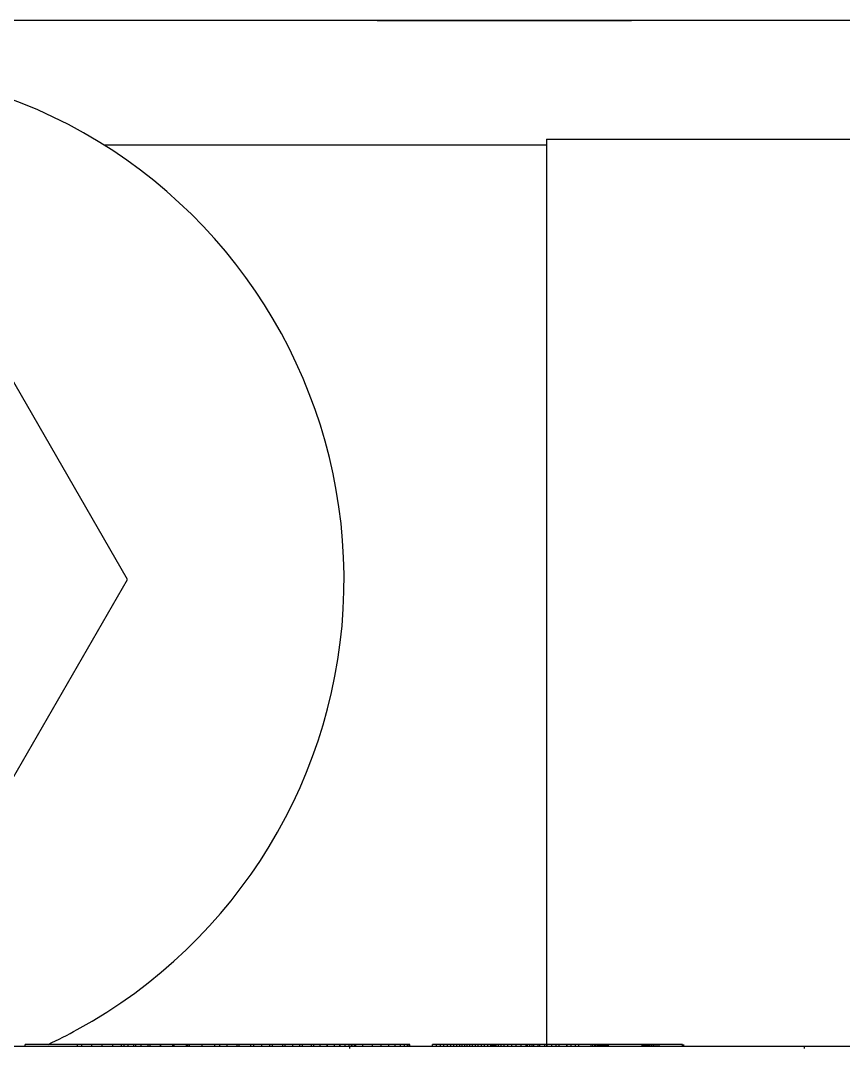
# Model space of a CAD drawing. Header units: millimetres. Extents: x -210 to 210, y -148 to 148.
# Drawn here: x -161.51 to -157.5, y -2.87 to 2.14 of the extents above; entities that cross this region are included whole.
import ezdxf

# ---------------------------------------------------------------- set-up
doc = ezdxf.new("R2010")
doc.units = ezdxf.units.MM
doc.layers.get('0').update_dxf_attribs({"lineweight": 18})

msp = doc.modelspace()

# ---------------------------------------------------------------- linework, layer by layer
at = {"color": 7, "lineweight": 30}
for p, q in [((-134.0716, 2.1437), (-167.5717, 2.1437)), ((-136.0716, -2.8563), (-165.5716, -2.8563))]:
    msp.add_line(p, q, dxfattribs=at)
at = {"color": 7, "lineweight": 30, "ltscale": 0.031013}
msp.add_line((-159.7709, 2.1437), (-158.5304, 2.1437), dxfattribs=at)
at = {"color": 7, "lineweight": 30, "ltscale": 0.110533}
msp.add_line((-158.9452, 1.565), (-158.9452, -2.8563), dxfattribs=at)
at = {"color": 7, "lineweight": 30, "ltscale": 0.07809}
msp.add_line((-158.9452, 1.565), (-155.8216, 1.565), dxfattribs=at)
at = {"color": 7, "lineweight": 30, "ltscale": 0.036477}
msp.add_line((-161.1043, 1.5372), (-159.6452, 1.5372), dxfattribs=at)
at = {"color": 7, "lineweight": 30, "ltscale": 0.0175}
msp.add_line((-159.6452, 1.5372), (-158.9452, 1.5372), dxfattribs=at)
at = {"color": 7, "lineweight": 30, "ltscale": 0.036084}
for p, q in [((-160.9895, -0.5805), (-161.7112, 0.6695)), ((-161.7112, -1.8305), (-160.9895, -0.5805))]:
    msp.add_line(p, q, dxfattribs=at)
at = {"color": 7, "lineweight": 30, "ltscale": 0.000249863}
for p, q in [((-161.489, -2.8563), (-161.489, -2.8463)), ((-161.233, -2.8563), (-161.233, -2.8463)), ((-161.2118, -2.8563), (-161.2118, -2.8463)), ((-161.1637, -2.8563), (-161.1637, -2.8463)), ((-161.1132, -2.8563), (-161.1132, -2.8463)), ((-161.0604, -2.8563), (-161.0604, -2.8463)), ((-161.0178, -2.8563), (-161.0178, -2.8463)), ((-161.0059, -2.8563), (-161.0059, -2.8463)), ((-161.0053, -2.8563), (-161.0053, -2.8463)), ((-160.9862, -2.8563), (-160.9862, -2.8463)), ((-160.9584, -2.8563), (-160.9584, -2.8463)), ((-160.9479, -2.8563), (-160.9479, -2.8463)), ((-160.9228, -2.8563), (-160.9228, -2.8463)), ((-160.8881, -2.8563), (-160.8881, -2.8463)), ((-160.8793, -2.8563), (-160.8793, -2.8463)), ((-160.8278, -2.8563), (-160.8278, -2.8463)), ((-160.826, -2.8563), (-160.826, -2.8463)), ((-160.7684, -2.8563), (-160.7684, -2.8463)), ((-160.7616, -2.8563), (-160.7616, -2.8463)), ((-160.7011, -2.8563), (-160.7011, -2.8463)), ((-160.6949, -2.8563), (-160.6949, -2.8463)), ((-160.6866, -2.8563), (-160.6866, -2.8463)), ((-160.6258, -2.8563), (-160.6258, -2.8463)), ((-160.6258, -2.8563), (-160.6258, -2.8463)), ((-160.5635, -2.8563), (-160.5635, -2.8463)), ((-160.5383, -2.8563), (-160.5383, -2.8463)), ((-160.5031, -2.8563), (-160.5031, -2.8463)), ((-160.4539, -2.8563), (-160.4539, -2.8463)), ((-160.4447, -2.8563), (-160.4447, -2.8463)), ((-160.3883, -2.8563), (-160.3883, -2.8463)), ((-160.3728, -2.8563), (-160.3728, -2.8463)), ((-160.3338, -2.8563), (-160.3338, -2.8463)), ((-160.295, -2.8563), (-160.295, -2.8463)), ((-160.2814, -2.8563), (-160.2814, -2.8463)), ((-160.2309, -2.8563), (-160.2309, -2.8463)), ((-160.2204, -2.8563), (-160.2204, -2.8463)), ((-160.1824, -2.8563), (-160.1824, -2.8463)), ((-160.149, -2.8563), (-160.149, -2.8463)), ((-160.1359, -2.8563), (-160.1359, -2.8463)), ((-160.0914, -2.8563), (-160.0914, -2.8463)), ((-160.0809, -2.8563), (-160.0809, -2.8463)), ((-160.05, -2.8563), (-160.05, -2.8463)), ((-160.016, -2.8563), (-160.016, -2.8463)), ((-160.013, -2.8563), (-160.013, -2.8463)), ((-159.9803, -2.8563), (-159.9803, -2.8463)), ((-159.9544, -2.8563), (-159.9544, -2.8463)), ((-159.952, -2.8563), (-159.952, -2.8463)), ((-159.928, -2.8563), (-159.928, -2.8463)), ((-159.9084, -2.8563), (-159.9084, -2.8463)), ((-159.896, -2.8563), (-159.896, -2.8463)), ((-159.8932, -2.8563), (-159.8932, -2.8463)), ((-159.8823, -2.8563), (-159.8823, -2.8463)), ((-159.8758, -2.8563), (-159.8758, -2.8463)), ((-159.8421, -2.8563), (-159.8421, -2.8463)), ((-159.7939, -2.8563), (-159.7939, -2.8463)), ((-159.7513, -2.8563), (-159.7513, -2.8463)), ((-159.7144, -2.8563), (-159.7144, -2.8463)), ((-159.6832, -2.8563), (-159.6832, -2.8463)), ((-159.6577, -2.8563), (-159.6577, -2.8463)), ((-159.6378, -2.8563), (-159.6378, -2.8463)), ((-159.6236, -2.8563), (-159.6236, -2.8463)), ((-159.6151, -2.8563), (-159.6151, -2.8463)), ((-159.6123, -2.8563), (-159.6123, -2.8463)), ((-159.5013, -2.8563), (-159.5013, -2.8463)), ((-159.482, -2.8563), (-159.482, -2.8463)), ((-159.4634, -2.8563), (-159.4634, -2.8463)), ((-159.4457, -2.8563), (-159.4457, -2.8463)), ((-159.4288, -2.8563), (-159.4288, -2.8463)), ((-159.4126, -2.8563), (-159.4126, -2.8463)), ((-159.3973, -2.8563), (-159.3973, -2.8463)), ((-159.3828, -2.8563), (-159.3828, -2.8463)), ((-159.3691, -2.8563), (-159.3691, -2.8463)), ((-159.3562, -2.8563), (-159.3562, -2.8463)), ((-159.3442, -2.8563), (-159.3442, -2.8463)), ((-159.3322, -2.8563), (-159.3322, -2.8463)), ((-159.3197, -2.8563), (-159.3197, -2.8463)), ((-159.3064, -2.8563), (-159.3064, -2.8463)), ((-159.2926, -2.8563), (-159.2926, -2.8463)), ((-159.2782, -2.8563), (-159.2782, -2.8463)), ((-159.2632, -2.8563), (-159.2632, -2.8463)), ((-159.2475, -2.8563), (-159.2475, -2.8463)), ((-159.2313, -2.8563), (-159.2313, -2.8463)), ((-159.2167, -2.8563), (-159.2167, -2.8463)), ((-159.2157, -2.8563), (-159.2157, -2.8463)), ((-159.2144, -2.8563), (-159.2144, -2.8463)), ((-159.2126, -2.8563), (-159.2126, -2.8463)), ((-159.2076, -2.8563), (-159.2076, -2.8463)), ((-159.2004, -2.8563), (-159.2004, -2.8463)), ((-159.1969, -2.8563), (-159.1969, -2.8463)), ((-159.1913, -2.8563), (-159.1913, -2.8463)), ((-159.1801, -2.8563), (-159.1801, -2.8463)), ((-159.1668, -2.8563), (-159.1668, -2.8463)), ((-159.1516, -2.8563), (-159.1516, -2.8463)), ((-159.1343, -2.8563), (-159.1343, -2.8463)), ((-159.1149, -2.8563), (-159.1149, -2.8463)), ((-159.0935, -2.8563), (-159.0935, -2.8463)), ((-159.0699, -2.8563), (-159.0699, -2.8463)), ((-159.0441, -2.8563), (-159.0441, -2.8463)), ((-159.0388, -2.8563), (-159.0388, -2.8463)), ((-159.0268, -2.8563), (-159.0268, -2.8463)), ((-159.0162, -2.8563), (-159.0162, -2.8463)), ((-159.0068, -2.8563), (-159.0068, -2.8463)), ((-158.9862, -2.8563), (-158.9862, -2.8463)), ((-158.9789, -2.8563), (-158.9789, -2.8463)), ((-158.954, -2.8563), (-158.954, -2.8463)), ((-158.943, -2.8563), (-158.943, -2.8463)), ((-158.9196, -2.8563), (-158.9196, -2.8463)), ((-158.8991, -2.8563), (-158.8991, -2.8463)), ((-158.8831, -2.8563), (-158.8831, -2.8463)), ((-158.8472, -2.8563), (-158.8472, -2.8463)), ((-158.8444, -2.8563), (-158.8444, -2.8463)), ((-158.8254, -2.8563), (-158.8254, -2.8463)), ((-158.8036, -2.8563), (-158.8036, -2.8463)), ((-158.7873, -2.8563), (-158.7873, -2.8463)), ((-158.7285, -2.8563), (-158.7285, -2.8463)), ((-158.7194, -2.8563), (-158.7194, -2.8463)), ((-158.7193, -2.8563), (-158.7193, -2.8463)), ((-158.7107, -2.8563), (-158.7107, -2.8463)), ((-158.7027, -2.8563), (-158.7027, -2.8463)), ((-158.6952, -2.8563), (-158.6952, -2.8463)), ((-158.6882, -2.8563), (-158.6882, -2.8463)), ((-158.6819, -2.8563), (-158.6819, -2.8463)), ((-158.6762, -2.8563), (-158.6762, -2.8463)), ((-158.671, -2.8563), (-158.671, -2.8463)), ((-158.6664, -2.8563), (-158.6664, -2.8463)), ((-158.6623, -2.8563), (-158.6623, -2.8463)), ((-158.6587, -2.8563), (-158.6587, -2.8463)), ((-158.6556, -2.8563), (-158.6556, -2.8463)), ((-158.6527, -2.8563), (-158.6527, -2.8463)), ((-158.6503, -2.8563), (-158.6503, -2.8463)), ((-158.6482, -2.8563), (-158.6482, -2.8463)), ((-158.6465, -2.8563), (-158.6465, -2.8463)), ((-158.6452, -2.8563), (-158.6452, -2.8463)), ((-158.6443, -2.8563), (-158.6443, -2.8463)), ((-158.6437, -2.8563), (-158.6437, -2.8463)), ((-158.4793, -2.8563), (-158.4793, -2.8463)), ((-158.4787, -2.8563), (-158.4787, -2.8463)), ((-158.4778, -2.8563), (-158.4778, -2.8463)), ((-158.4765, -2.8563), (-158.4765, -2.8463)), ((-158.4748, -2.8563), (-158.4748, -2.8463)), ((-158.4727, -2.8563), (-158.4727, -2.8463)), ((-158.4703, -2.8563), (-158.4703, -2.8463)), ((-158.4675, -2.8563), (-158.4675, -2.8463)), ((-158.4643, -2.8563), (-158.4643, -2.8463)), ((-158.4607, -2.8563), (-158.4607, -2.8463)), ((-158.4566, -2.8563), (-158.4566, -2.8463)), ((-158.4517, -2.8563), (-158.4517, -2.8463)), ((-158.446, -2.8563), (-158.446, -2.8463)), ((-158.4395, -2.8563), (-158.4395, -2.8463)), ((-158.4323, -2.8563), (-158.4323, -2.8463)), ((-158.4243, -2.8563), (-158.4243, -2.8463)), ((-158.4155, -2.8563), (-158.4155, -2.8463)), ((-158.406, -2.8563), (-158.406, -2.8463)), ((-158.3967, -2.8563), (-158.3967, -2.8463)), ((-158.3957, -2.8563), (-158.3957, -2.8463)), ((-158.2818, -2.8563), (-158.2818, -2.8463)), ((-158.2759, -2.8563), (-158.2759, -2.8463))]:
    msp.add_line(p, q, dxfattribs=at)
at = {"color": 7, "lineweight": 30, "ltscale": 0.001043}
msp.add_line((-161.4472, -2.8463), (-161.489, -2.8463), dxfattribs=at)
at = {"color": 7, "lineweight": 30, "ltscale": 0.001071}
msp.add_line((-161.4044, -2.8463), (-161.4472, -2.8463), dxfattribs=at)
at = {"color": 7, "lineweight": 30, "ltscale": 0.001099}
msp.add_line((-161.3605, -2.8463), (-161.4044, -2.8463), dxfattribs=at)
at = {"color": 7, "lineweight": 30, "ltscale": 0.001126}
msp.add_line((-161.3154, -2.8463), (-161.3605, -2.8463), dxfattribs=at)
at = {"color": 7, "lineweight": 30, "ltscale": 0.001154}
msp.add_line((-161.2692, -2.8463), (-161.3154, -2.8463), dxfattribs=at)
at = {"color": 7, "lineweight": 30, "ltscale": 0.000907135}
msp.add_line((-161.233, -2.8463), (-161.2692, -2.8463), dxfattribs=at)
at = {"color": 7, "lineweight": 30, "ltscale": 0.000527954}
msp.add_line((-161.2118, -2.8463), (-161.233, -2.8463), dxfattribs=at)
at = {"color": 7, "lineweight": 30, "ltscale": 0.001204}
msp.add_line((-161.1637, -2.8463), (-161.2118, -2.8463), dxfattribs=at)
at = {"color": 7, "lineweight": 30, "ltscale": 0.001262}
msp.add_line((-161.1132, -2.8463), (-161.1637, -2.8463), dxfattribs=at)
at = {"color": 7, "lineweight": 30, "ltscale": 0.00132}
msp.add_line((-161.0604, -2.8463), (-161.1132, -2.8463), dxfattribs=at)
at = {"color": 7, "lineweight": 30, "ltscale": 0.001377}
msp.add_line((-161.0053, -2.8463), (-161.0604, -2.8463), dxfattribs=at)
at = {"color": 7, "lineweight": 30, "ltscale": 0.001437}
msp.add_line((-160.9479, -2.8463), (-161.0053, -2.8463), dxfattribs=at)
at = {"color": 7, "lineweight": 30, "ltscale": 0.001494}
msp.add_line((-160.8881, -2.8463), (-160.9479, -2.8463), dxfattribs=at)
at = {"color": 7, "lineweight": 30, "ltscale": 0.001552}
msp.add_line((-160.826, -2.8463), (-160.8881, -2.8463), dxfattribs=at)
at = {"color": 7, "lineweight": 30, "ltscale": 0.00161}
msp.add_line((-160.7616, -2.8463), (-160.826, -2.8463), dxfattribs=at)
at = {"color": 7, "lineweight": 30, "ltscale": 0.001669}
msp.add_line((-160.6949, -2.8463), (-160.7616, -2.8463), dxfattribs=at)
at = {"color": 7, "lineweight": 30, "ltscale": 0.001727}
msp.add_line((-160.6258, -2.8463), (-160.6949, -2.8463), dxfattribs=at)
at = {"color": 7, "lineweight": 30, "ltscale": 0.00219}
msp.add_line((-160.5383, -2.8463), (-160.6258, -2.8463), dxfattribs=at)
at = {"color": 7, "lineweight": 30, "ltscale": 0.002109}
msp.add_line((-160.4539, -2.8463), (-160.5383, -2.8463), dxfattribs=at)
at = {"color": 7, "lineweight": 30, "ltscale": 0.002027}
msp.add_line((-160.3728, -2.8463), (-160.4539, -2.8463), dxfattribs=at)
at = {"color": 7, "lineweight": 30, "ltscale": 0.001946}
msp.add_line((-160.295, -2.8463), (-160.3728, -2.8463), dxfattribs=at)
at = {"color": 7, "lineweight": 30, "ltscale": 0.001865}
msp.add_line((-160.2204, -2.8463), (-160.295, -2.8463), dxfattribs=at)
at = {"color": 7, "lineweight": 30, "ltscale": 0.001784}
msp.add_line((-160.149, -2.8463), (-160.2204, -2.8463), dxfattribs=at)
at = {"color": 7, "lineweight": 30, "ltscale": 0.001703}
msp.add_line((-160.0809, -2.8463), (-160.149, -2.8463), dxfattribs=at)
at = {"color": 7, "lineweight": 30, "ltscale": 0.001622}
msp.add_line((-160.016, -2.8463), (-160.0809, -2.8463), dxfattribs=at)
at = {"color": 7, "lineweight": 30, "ltscale": 0.00154}
msp.add_line((-159.9544, -2.8463), (-160.016, -2.8463), dxfattribs=at)
at = {"color": 7, "lineweight": 30, "ltscale": 0.001459}
msp.add_line((-159.896, -2.8463), (-159.9544, -2.8463), dxfattribs=at)
at = {"color": 7, "lineweight": 30, "ltscale": 0.001348}
msp.add_line((-159.8421, -2.8463), (-159.896, -2.8463), dxfattribs=at)
at = {"color": 7, "lineweight": 30, "ltscale": 0.001206}
msp.add_line((-159.7939, -2.8463), (-159.8421, -2.8463), dxfattribs=at)
at = {"color": 7, "lineweight": 30, "ltscale": 0.001064}
msp.add_line((-159.7513, -2.8463), (-159.7939, -2.8463), dxfattribs=at)
at = {"color": 7, "lineweight": 30, "ltscale": 0.000922394}
msp.add_line((-159.7144, -2.8463), (-159.7513, -2.8463), dxfattribs=at)
at = {"color": 7, "lineweight": 30, "ltscale": 0.000780487}
msp.add_line((-159.6832, -2.8463), (-159.7144, -2.8463), dxfattribs=at)
at = {"color": 7, "lineweight": 30, "ltscale": 0.00063858}
msp.add_line((-159.6577, -2.8463), (-159.6832, -2.8463), dxfattribs=at)
at = {"color": 7, "lineweight": 30, "ltscale": 0.000496674}
msp.add_line((-159.6378, -2.8463), (-159.6577, -2.8463), dxfattribs=at)
at = {"color": 7, "lineweight": 30, "ltscale": 0.000354004}
msp.add_line((-159.6236, -2.8463), (-159.6378, -2.8463), dxfattribs=at)
at = {"color": 7, "lineweight": 30, "ltscale": 0.00021286}
msp.add_line((-159.6151, -2.8463), (-159.6236, -2.8463), dxfattribs=at)
at = {"color": 7, "lineweight": 30, "ltscale": 7.09534e-05}
msp.add_line((-159.6123, -2.8463), (-159.6151, -2.8463), dxfattribs=at)
at = {"color": 7, "lineweight": 30, "ltscale": 0.000483704}
for p, q in [((-159.482, -2.8463), (-159.5013, -2.8463)), ((-159.1149, -2.8463), (-159.1343, -2.8463)), ((-159.482, -2.8563), (-159.5013, -2.8563))]:
    msp.add_line(p, q, dxfattribs=at)
at = {"color": 7, "lineweight": 30, "ltscale": 0.000463867}
for p, q in [((-159.4634, -2.8463), (-159.482, -2.8463)), ((-159.4634, -2.8563), (-159.482, -2.8563))]:
    msp.add_line(p, q, dxfattribs=at)
at = {"color": 7, "lineweight": 30, "ltscale": 0.000444031}
for p, q in [((-159.4457, -2.8463), (-159.4634, -2.8463)), ((-159.4457, -2.8563), (-159.4634, -2.8563))]:
    msp.add_line(p, q, dxfattribs=at)
at = {"color": 7, "lineweight": 30, "ltscale": 0.000422668}
for p, q in [((-159.4288, -2.8463), (-159.4457, -2.8463)), ((-159.4288, -2.8563), (-159.4457, -2.8563))]:
    msp.add_line(p, q, dxfattribs=at)
at = {"color": 7, "lineweight": 30, "ltscale": 0.000403595}
for p, q in [((-159.4126, -2.8463), (-159.4288, -2.8463)), ((-159.4126, -2.8563), (-159.4288, -2.8563))]:
    msp.add_line(p, q, dxfattribs=at)
at = {"color": 7, "lineweight": 30, "ltscale": 0.000382233}
for p, q in [((-159.3973, -2.8463), (-159.4126, -2.8463)), ((-159.3973, -2.8563), (-159.4126, -2.8563))]:
    msp.add_line(p, q, dxfattribs=at)
at = {"color": 7, "lineweight": 30, "ltscale": 0.000362396}
for p, q in [((-159.3828, -2.8463), (-159.3973, -2.8463)), ((-159.3828, -2.8563), (-159.3973, -2.8563))]:
    msp.add_line(p, q, dxfattribs=at)
at = {"color": 7, "lineweight": 30, "ltscale": 0.00034256}
for p, q in [((-159.3691, -2.8463), (-159.3828, -2.8463)), ((-159.3691, -2.8563), (-159.3828, -2.8563))]:
    msp.add_line(p, q, dxfattribs=at)
at = {"color": 7, "lineweight": 30, "ltscale": 0.00032196}
for p, q in [((-159.3562, -2.8463), (-159.3691, -2.8463)), ((-159.3562, -2.8563), (-159.3691, -2.8563))]:
    msp.add_line(p, q, dxfattribs=at)
at = {"color": 7, "lineweight": 30, "ltscale": 0.000301361}
for p, q in [((-159.3442, -2.8463), (-159.3562, -2.8463)), ((-159.3442, -2.8563), (-159.3562, -2.8563))]:
    msp.add_line(p, q, dxfattribs=at)
at = {"color": 7, "lineweight": 30, "ltscale": 0.000299072}
for p, q in [((-159.3322, -2.8463), (-159.3442, -2.8463)), ((-159.3322, -2.8563), (-159.3442, -2.8563))]:
    msp.add_line(p, q, dxfattribs=at)
at = {"color": 7, "lineweight": 30, "ltscale": 0.000314331}
for p, q in [((-159.3197, -2.8463), (-159.3322, -2.8463)), ((-159.3197, -2.8563), (-159.3322, -2.8563))]:
    msp.add_line(p, q, dxfattribs=at)
at = {"color": 7, "lineweight": 30, "ltscale": 0.000330353}
for p, q in [((-159.3064, -2.8463), (-159.3197, -2.8463)), ((-159.3064, -2.8563), (-159.3197, -2.8563))]:
    msp.add_line(p, q, dxfattribs=at)
at = {"color": 7, "lineweight": 30, "ltscale": 0.000344849}
for p, q in [((-159.2926, -2.8463), (-159.3064, -2.8463)), ((-158.3294, -2.8463), (-158.3432, -2.8463)), ((-159.2926, -2.8563), (-159.3064, -2.8563))]:
    msp.add_line(p, q, dxfattribs=at)
at = {"color": 7, "lineweight": 30, "ltscale": 0.000360107}
for p, q in [((-159.2782, -2.8463), (-159.2926, -2.8463)), ((-159.2782, -2.8563), (-159.2926, -2.8563))]:
    msp.add_line(p, q, dxfattribs=at)
at = {"color": 7, "lineweight": 30, "ltscale": 0.000376129}
for p, q in [((-159.2632, -2.8463), (-159.2782, -2.8463)), ((-159.2632, -2.8563), (-159.2782, -2.8563))]:
    msp.add_line(p, q, dxfattribs=at)
at = {"color": 7, "lineweight": 30, "ltscale": 0.000391388}
for p, q in [((-159.2475, -2.8463), (-159.2632, -2.8463)), ((-159.2475, -2.8563), (-159.2632, -2.8563))]:
    msp.add_line(p, q, dxfattribs=at)
at = {"color": 7, "lineweight": 30, "ltscale": 0.000405884}
for p, q in [((-159.2313, -2.8463), (-159.2475, -2.8463)), ((-159.2313, -2.8563), (-159.2475, -2.8563))]:
    msp.add_line(p, q, dxfattribs=at)
at = {"color": 7, "lineweight": 30, "ltscale": 0.000421906}
for p, q in [((-159.2144, -2.8463), (-159.2313, -2.8463)), ((-158.2818, -2.8463), (-158.2987, -2.8463)), ((-159.2144, -2.8563), (-159.2313, -2.8563))]:
    msp.add_line(p, q, dxfattribs=at)
at = {"color": 7, "lineweight": 30, "ltscale": 2.59399e-05}
msp.add_line((-159.2157, -2.8463), (-159.2167, -2.8463), dxfattribs=at)
at = {"color": 7, "lineweight": 30, "ltscale": 7.62939e-05}
msp.add_line((-159.2126, -2.8463), (-159.2157, -2.8463), dxfattribs=at)
at = {"color": 7, "lineweight": 30, "ltscale": 0.000126648}
msp.add_line((-159.2076, -2.8463), (-159.2126, -2.8463), dxfattribs=at)
at = {"color": 7, "lineweight": 30, "ltscale": 0.000178528}
msp.add_line((-159.2004, -2.8463), (-159.2076, -2.8463), dxfattribs=at)
at = {"color": 7, "lineweight": 30, "ltscale": 0.000228882}
msp.add_line((-159.1913, -2.8463), (-159.2004, -2.8463), dxfattribs=at)
at = {"color": 7, "lineweight": 30, "ltscale": 0.000279999}
msp.add_line((-159.1801, -2.8463), (-159.1913, -2.8463), dxfattribs=at)
at = {"color": 7, "lineweight": 30, "ltscale": 0.000331116}
msp.add_line((-159.1668, -2.8463), (-159.1801, -2.8463), dxfattribs=at)
at = {"color": 7, "lineweight": 30, "ltscale": 0.00038147}
msp.add_line((-159.1516, -2.8463), (-159.1668, -2.8463), dxfattribs=at)
at = {"color": 7, "lineweight": 30, "ltscale": 0.000432587}
msp.add_line((-159.1343, -2.8463), (-159.1516, -2.8463), dxfattribs=at)
at = {"color": 7, "lineweight": 30, "ltscale": 0.000535583}
msp.add_line((-159.0935, -2.8463), (-159.1149, -2.8463), dxfattribs=at)
at = {"color": 7, "lineweight": 30, "ltscale": 0.000589752}
msp.add_line((-159.0699, -2.8463), (-159.0935, -2.8463), dxfattribs=at)
at = {"color": 7, "lineweight": 30, "ltscale": 0.000643921}
msp.add_line((-159.0441, -2.8463), (-159.0699, -2.8463), dxfattribs=at)
at = {"color": 7, "lineweight": 30, "ltscale": 0.000697327}
msp.add_line((-159.0162, -2.8463), (-159.0441, -2.8463), dxfattribs=at)
at = {"color": 7, "lineweight": 30, "ltscale": 0.000751495}
msp.add_line((-158.9862, -2.8463), (-159.0162, -2.8463), dxfattribs=at)
at = {"color": 7, "lineweight": 30, "ltscale": 0.000804901}
msp.add_line((-158.954, -2.8463), (-158.9862, -2.8463), dxfattribs=at)
at = {"color": 7, "lineweight": 30, "ltscale": 0.00085907}
msp.add_line((-158.9196, -2.8463), (-158.954, -2.8463), dxfattribs=at)
at = {"color": 7, "lineweight": 30, "ltscale": 0.000912476}
msp.add_line((-158.8831, -2.8463), (-158.9196, -2.8463), dxfattribs=at)
at = {"color": 7, "lineweight": 30, "ltscale": 0.000967407}
msp.add_line((-158.8444, -2.8463), (-158.8831, -2.8463), dxfattribs=at)
at = {"color": 7, "lineweight": 30, "ltscale": 0.00102}
msp.add_line((-158.8036, -2.8463), (-158.8444, -2.8463), dxfattribs=at)
at = {"color": 7, "lineweight": 30, "ltscale": 0.000179291}
msp.add_line((-158.7965, -2.8463), (-158.8036, -2.8463), dxfattribs=at)
at = {"color": 7, "lineweight": 30, "ltscale": 0.000180817}
msp.add_line((-158.7892, -2.8463), (-158.7965, -2.8463), dxfattribs=at)
at = {"color": 7, "lineweight": 30, "ltscale": 0.000182343}
msp.add_line((-158.7819, -2.8463), (-158.7892, -2.8463), dxfattribs=at)
at = {"color": 7, "lineweight": 30, "ltscale": 0.000184631}
msp.add_line((-158.7746, -2.8463), (-158.7819, -2.8463), dxfattribs=at)
at = {"color": 7, "lineweight": 30, "ltscale": 0.00018692}
msp.add_line((-158.7671, -2.8463), (-158.7746, -2.8463), dxfattribs=at)
at = {"color": 7, "lineweight": 30, "ltscale": 0.000189209}
msp.add_line((-158.7595, -2.8463), (-158.7671, -2.8463), dxfattribs=at)
at = {"color": 7, "lineweight": 30, "ltscale": 0.000190735}
for p, q in [((-158.7519, -2.8463), (-158.7595, -2.8463)), ((-158.3967, -2.8463), (-158.4044, -2.8463))]:
    msp.add_line(p, q, dxfattribs=at)
at = {"color": 7, "lineweight": 30, "ltscale": 0.000192261}
msp.add_line((-158.7442, -2.8463), (-158.7519, -2.8463), dxfattribs=at)
at = {"color": 7, "lineweight": 30, "ltscale": 0.00019455}
msp.add_line((-158.7364, -2.8463), (-158.7442, -2.8463), dxfattribs=at)
at = {"color": 7, "lineweight": 30, "ltscale": 0.000196838}
msp.add_line((-158.7285, -2.8463), (-158.7364, -2.8463), dxfattribs=at)
at = {"color": 7, "lineweight": 30, "ltscale": 0.008104}
msp.add_line((-158.4044, -2.8463), (-158.7285, -2.8463), dxfattribs=at)
at = {"color": 7, "lineweight": 30, "ltscale": 0.000215912}
msp.add_line((-158.3881, -2.8463), (-158.3967, -2.8463), dxfattribs=at)
at = {"color": 7, "lineweight": 30, "ltscale": 0.000242615}
msp.add_line((-158.3784, -2.8463), (-158.3881, -2.8463), dxfattribs=at)
at = {"color": 7, "lineweight": 30, "ltscale": 0.000267792}
msp.add_line((-158.3677, -2.8463), (-158.3784, -2.8463), dxfattribs=at)
at = {"color": 7, "lineweight": 30, "ltscale": 0.000292969}
msp.add_line((-158.356, -2.8463), (-158.3677, -2.8463), dxfattribs=at)
at = {"color": 7, "lineweight": 30, "ltscale": 0.000319672}
msp.add_line((-158.3432, -2.8463), (-158.356, -2.8463), dxfattribs=at)
at = {"color": 7, "lineweight": 30, "ltscale": 0.000370789}
msp.add_line((-158.3146, -2.8463), (-158.3294, -2.8463), dxfattribs=at)
at = {"color": 7, "lineweight": 30, "ltscale": 0.000395966}
msp.add_line((-158.2987, -2.8463), (-158.3146, -2.8463), dxfattribs=at)
at = {"color": 7, "lineweight": 30, "ltscale": 0.055437}
msp.add_line((-157.6868, -2.8563), (-159.9042, -2.8563), dxfattribs=at)
at = {"color": 7, "lineweight": 30, "ltscale": 0.000250053}
for p, q in [((-159.9042, -2.8663), (-159.9042, -2.8563)), ((-157.6868, -2.8663), (-157.6868, -2.8563))]:
    msp.add_line(p, q, dxfattribs=at)
at = {"color": 7, "lineweight": 30}
for centre, radius, start, end in [((-162.4329, -0.5805), 2.5, 298.6479, 118.6479), ((-162.4333, -0.5798), 2.5008, 294.9963, 298.6473)]:
    msp.add_arc(centre, radius, start, end, dxfattribs=at)

doc.saveas('drawing.dxf')
